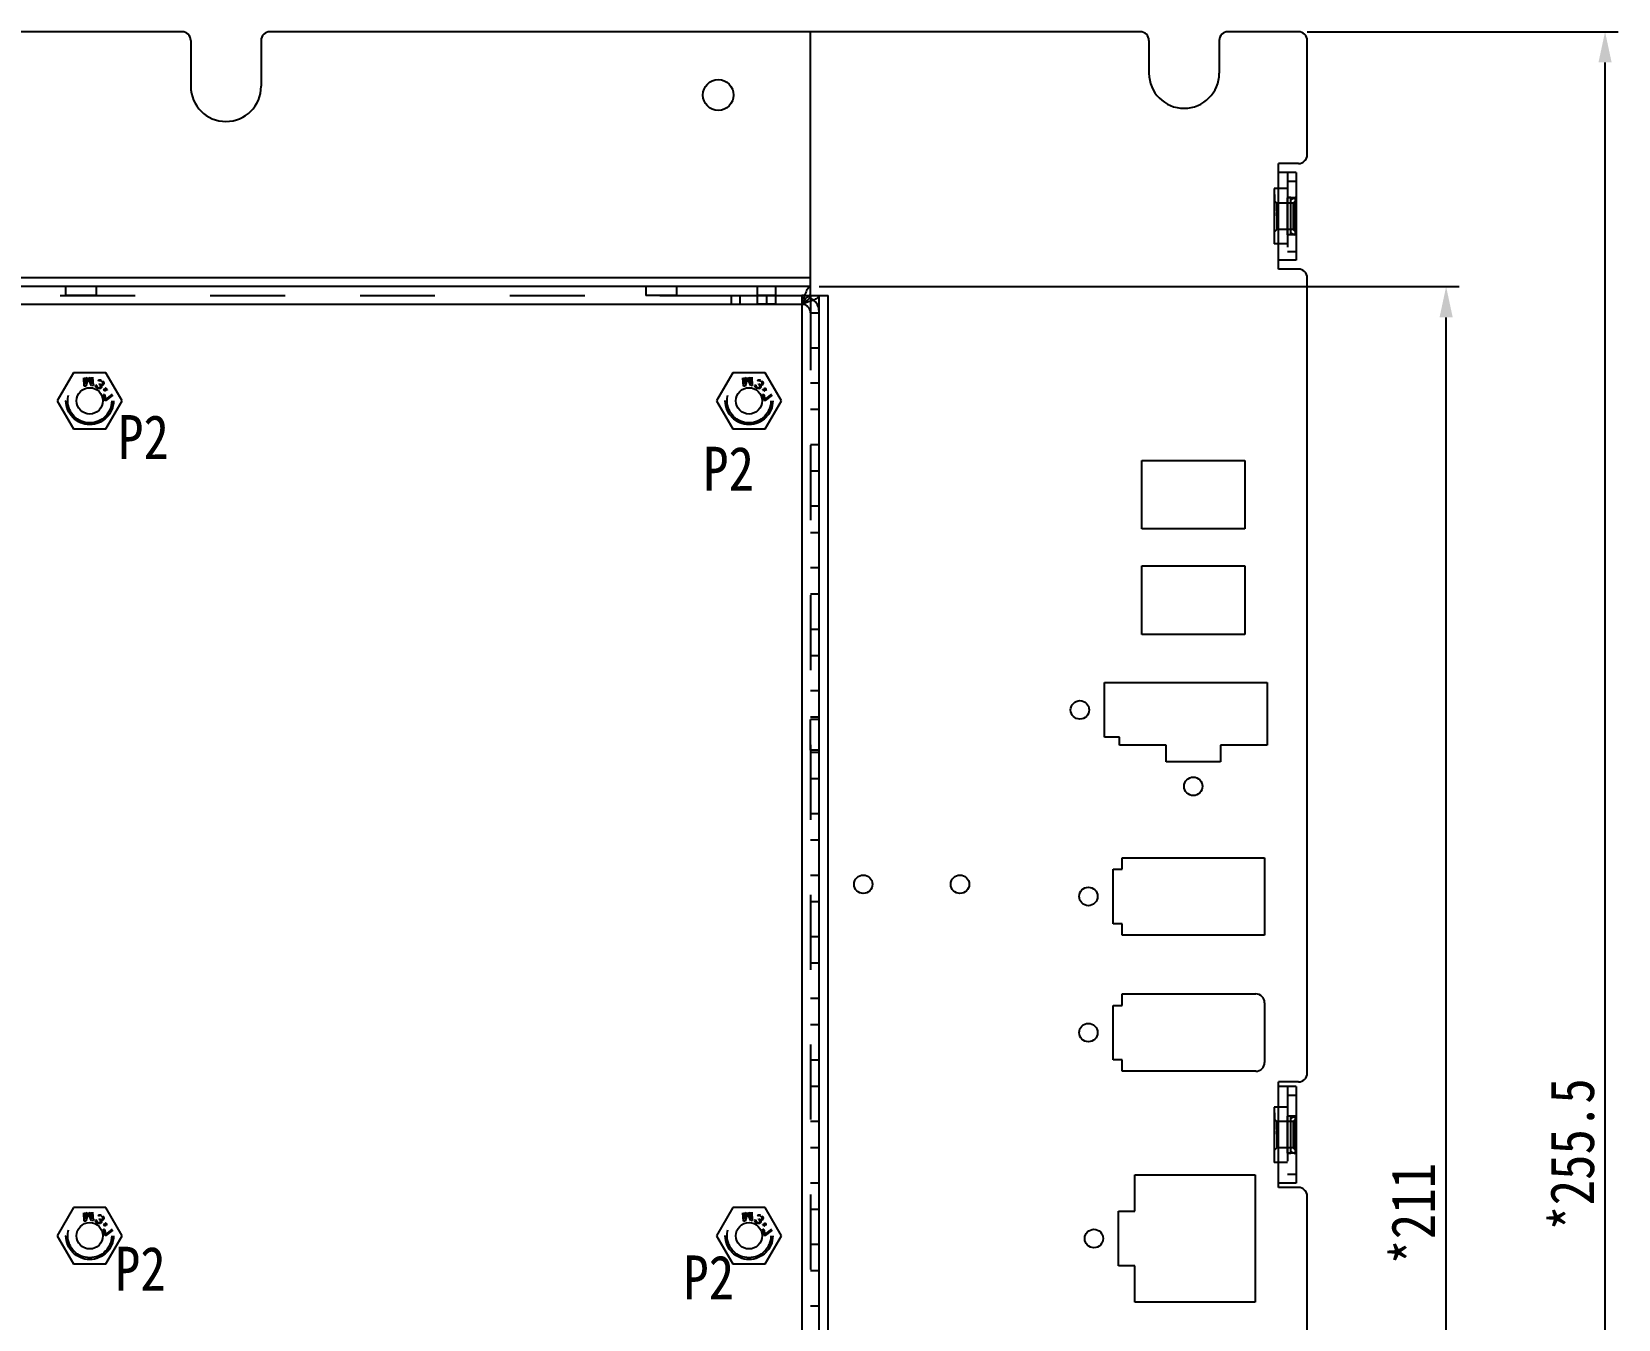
# Model space of a CAD drawing. Header units: millimetres. Extents: x 0 to 8948, y -1340 to 1100.
# Drawn here: x 6604.9 to 6785.4, y 563.4 to 709.9 of the extents above; entities that cross this region are included whole.
import ezdxf

# ---------------------------------------------------------------- set-up
doc = ezdxf.new("R2010")
doc.units = ezdxf.units.MM
doc.header["$LTSCALE"] = 85.25
doc.header["$PDMODE"] = 3
doc.header["$PDSIZE"] = 8
doc.linetypes.add('HIDDEN', pattern=[0.2, 0.1, -0.1])
doc.layers.get('0').update_dxf_attribs({"linetype": 'CONTINUOUS'})
doc.layers.get('Defpoints').update_dxf_attribs({"linetype": 'CONTINUOUS'})
doc.layers.add('02___PRT_ALL_AXES', color=7, linetype='CONTINUOUS')
doc.layers.add('DEFAULT_2', color=8, linetype='HIDDEN')
doc.styles.get("Standard").update_dxf_attribs({"font": 'txt', "width": 0.85})
doc.dimstyles.new('DIMSTYLE_1', dxfattribs={"dimtxt": 5, "dimasz": 3.5, "dimexe": 1.5, "dimexo": 1, "dimgap": 1.25, "dimtad": 1, "dimdsep": 46, "dimtxsty": 'Standard', "dimblk": '_FILLED', "dimblk1": '_FILLED', "dimblk2": '_FILLED', "dimcen": 0.09, "dimadec": 0, "dimazin": 0, "dimtp": 0.01, "dimtm": 0.01, "dimtfac": 1, "dimtofl": 0, "dimtmove": 0, "dimatfit": 3, "dimldrblk": '_FILLED', "dimfxl": 0, "dimtolj": 1, "dimarcsym": 0})

# ---------------------------------------------------------------- blocks, each defined once
blk = doc.blocks.new('_FILLED')
at = {"color": 0, "linetype": 'ByBlock'}
blk.add_solid([(0, 0), (-1, 0.214), (-1, -0.214)], dxfattribs=at)
blk = doc.blocks.new('*D29')
at = {"color": 0, "linetype": 'Continuous', "lineweight": -2, "transparency": 16777216}
for p, q in [((6694.51, 680.95), (6767.32, 680.95)), ((6765.82, 473.45), (6765.82, 677.45)), ((6694.51, 469.95), (6767.32, 469.95))]:
    blk.add_line(p, q, dxfattribs=at)
at = {"layer": 'Defpoints', "color": 0, "linetype": 'Continuous', "transparency": 16777216}
for p in [(6693.51, 680.95), (6765.82, 680.95), (6693.51, 469.95)]:
    blk.add_point(p, dxfattribs=at)
at = {"color": 0, "linetype": 'Continuous', "lineweight": -2, "transparency": 16777216, "xscale": 3.5, "yscale": 3.5, "zscale": 3.5}
for p, rotation in [((6765.82, 680.95), 90), ((6765.82, 469.95), 270)]:
    blk.add_blockref('_FILLED', p, dxfattribs=dict(at, rotation=rotation))
at = {"color": 0, "linetype": 'Continuous', "transparency": 16777216, "insert": (6759.57, 575.45), "char_height": 5, "width": 17, "attachment_point": 2, "rotation": 90}
blk.add_mtext('\\A1;*211', dxfattribs=at)
blk = doc.blocks.new('*D31')
at = {"color": 0, "linetype": 'Continuous', "lineweight": -2, "transparency": 16777216}
for p, q in [((6750.01, 709.95), (6785.4, 709.95)), ((6783.9, 457.95), (6783.9, 706.45)), ((6750.01, 454.45), (6785.4, 454.45))]:
    blk.add_line(p, q, dxfattribs=at)
at = {"layer": 'Defpoints', "color": 0, "linetype": 'Continuous', "transparency": 16777216}
for p in [(6749.01, 709.95), (6783.9, 709.95), (6749.01, 454.45)]:
    blk.add_point(p, dxfattribs=at)
at = {"color": 0, "linetype": 'Continuous', "lineweight": -2, "transparency": 16777216, "xscale": 3.5, "yscale": 3.5, "zscale": 3.5}
for p, rotation in [((6783.9, 709.95), 90), ((6783.9, 454.45), 270)]:
    blk.add_blockref('_FILLED', p, dxfattribs=dict(at, rotation=rotation))
at = {"color": 0, "linetype": 'Continuous', "transparency": 16777216, "insert": (6777.65, 582.2), "char_height": 5, "width": 25.5, "attachment_point": 2, "rotation": 90}
blk.add_mtext('\\A1;*255.5', dxfattribs=at)

msp = doc.modelspace()

# ---------------------------------------------------------------- linework, layer by layer
at = {"color": 3, "linetype": 'Continuous'}
for p, q in [((6622.013, 709.948), (6468.013, 709.948)), ((6731.013, 709.948), (6632.013, 709.948)), ((6693.513, 680.948), (6693.513, 709.948)), ((6749.013, 709.948), (6741.013, 709.948)), ((6623.013, 708.948), (6623.013, 703.736)), ((6631.013, 708.948), (6631.013, 703.736)), ((6732.013, 708.948), (6732.013, 705.236)), ((6740.013, 708.948), (6740.013, 705.236)), ((6750.013, 695.948), (6750.013, 708.948)), ((6749.013, 694.948), (6746.763, 694.948)), ((6746.763, 682.948), (6746.763, 694.948)), ((6748.763, 693.948), (6746.763, 693.948)), ((6748.763, 693.948), (6748.763, 683.948)), ((6748.763, 683.948), (6746.763, 683.948)), ((6749.013, 682.948), (6746.763, 682.948)), ((6693.513, 681.948), (6377.513, 681.948)), ((6693.513, 680.948), (6377.513, 680.948)), ((6750.013, 591.448), (6750.013, 681.948)), ((6378.513, 678.948), (6692.513, 678.948)), ((6692.513, 678.948), (6692.513, 471.948)), ((6694.513, 470.948), (6694.513, 679.948)), ((6694.514, 679.948), (6695.513, 679.948)), ((6695.513, 516.198), (6695.513, 679.948)), ((6731.203, 661.168), (6742.903, 661.168)), ((6731.203, 653.368), (6731.203, 661.168)), ((6742.903, 661.168), (6742.903, 653.368)), ((6742.903, 653.368), (6731.203, 653.368)), ((6731.203, 649.168), (6742.903, 649.168)), ((6731.203, 641.368), (6731.203, 649.168)), ((6742.903, 649.168), (6742.903, 641.368)), ((6742.903, 641.368), (6731.203, 641.368)), ((6726.953, 635.888), (6745.453, 635.888)), ((6726.953, 629.688), (6726.953, 635.888)), ((6745.453, 635.888), (6745.453, 628.788)), ((6728.653, 629.688), (6726.953, 629.688)), ((6728.653, 628.788), (6728.653, 629.688)), ((6733.953, 628.788), (6728.653, 628.788)), ((6733.953, 626.888), (6733.953, 628.788)), ((6745.453, 628.788), (6740.153, 628.788)), ((6740.153, 628.788), (6740.153, 626.888)), ((6740.153, 626.888), (6733.953, 626.888)), ((6728.973, 615.958), (6745.173, 615.958)), ((6728.973, 614.658), (6728.973, 615.958)), ((6745.173, 615.958), (6745.173, 607.158)), ((6727.923, 614.658), (6728.973, 614.658)), ((6727.923, 608.458), (6727.923, 614.658)), ((6728.973, 608.458), (6727.923, 608.458)), ((6728.973, 607.158), (6728.973, 608.458)), ((6745.173, 607.158), (6728.973, 607.158)), ((6728.963, 600.468), (6744.163, 600.468)), ((6728.963, 599.168), (6728.963, 600.468)), ((6745.163, 599.468), (6745.163, 592.668)), ((6727.923, 599.168), (6728.963, 599.168)), ((6727.923, 592.968), (6727.923, 599.168)), ((6728.963, 592.968), (6727.923, 592.968)), ((6728.963, 591.668), (6728.963, 592.968)), ((6744.163, 591.668), (6728.963, 591.668)), ((6749.013, 590.448), (6746.763, 590.448)), ((6746.763, 578.448), (6746.763, 590.448)), ((6748.763, 589.948), (6746.763, 589.948)), ((6748.763, 589.948), (6748.763, 578.948)), ((6730.403, 579.888), (6744.103, 579.888)), ((6730.403, 575.738), (6730.403, 579.888)), ((6744.103, 579.888), (6744.103, 565.388)), ((6748.763, 578.948), (6746.763, 578.948)), ((6749.013, 578.448), (6746.763, 578.448)), ((6750.013, 492.948), (6750.013, 577.448)), ((6728.553, 575.738), (6730.403, 575.738)), ((6728.553, 569.538), (6728.553, 575.738)), ((6730.403, 569.538), (6728.553, 569.538)), ((6730.403, 565.388), (6730.403, 569.538)), ((6744.103, 565.388), (6730.403, 565.388))]:
    msp.add_line(p, q, dxfattribs=at)
at = {"color": 7, "linetype": 'Continuous'}
for p, q in [((6693.513, 679.948), (6693.513, 680.948)), ((6693.513, 679.948), (6694.513, 679.948)), ((6609.666, 671.148), (6607.818, 667.948)), ((6613.361, 671.148), (6609.666, 671.148)), ((6615.208, 667.948), (6613.361, 671.148)), ((6684.666, 671.148), (6682.818, 667.948)), ((6688.361, 671.148), (6684.666, 671.148)), ((6690.208, 667.948), (6688.361, 671.148)), ((6607.818, 667.948), (6609.666, 664.748)), ((6613.361, 664.748), (6615.208, 667.948)), ((6682.818, 667.948), (6684.666, 664.748)), ((6688.361, 664.748), (6690.208, 667.948)), ((6609.666, 664.748), (6613.361, 664.748)), ((6684.666, 664.748), (6688.361, 664.748)), ((6609.666, 576.148), (6607.818, 572.948)), ((6613.361, 576.148), (6609.666, 576.148)), ((6615.208, 572.948), (6613.361, 576.148)), ((6684.666, 576.148), (6682.818, 572.948)), ((6688.361, 576.148), (6684.666, 576.148)), ((6690.208, 572.948), (6688.361, 576.148)), ((6607.818, 572.948), (6609.666, 569.748)), ((6613.361, 569.748), (6615.208, 572.948)), ((6682.818, 572.948), (6684.666, 569.748)), ((6688.361, 569.748), (6690.208, 572.948)), ((6609.666, 569.748), (6613.361, 569.748)), ((6684.666, 569.748), (6688.361, 569.748))]:
    msp.add_line(p, q, dxfattribs=at)
at = {"color": 3, "linetype": 'Continuous'}
for centre, radius, start, end in [((6622.013, 708.948), 1, 0, 90), ((6632.013, 708.948), 1, 90, 180), ((6731.013, 708.948), 1, 0, 90), ((6741.013, 708.948), 1, 90, 180), ((6749.013, 708.948), 1, 0, 90), ((6736.013, 705.236), 4, 180, 0), ((6627.013, 703.736), 4, 180, 0), ((6749.013, 695.948), 1, 270, 0), ((6749.013, 681.948), 1, 0, 90), ((6692.513, 677.948), 2, 62.28559, 70.01104), ((6744.163, 599.468), 1, 0, 90), ((6744.163, 592.668), 1, 270, 0), ((6749.013, 591.448), 1, 270, 0), ((6749.013, 577.448), 1, 0, 90)]:
    msp.add_arc(centre, radius, start, end, dxfattribs=at)
for points in [[(6693.513, 680.948), (6693.415, 680.948), (6693.263, 680.817), (6693.126, 680.598), (6692.948, 680.237), (6692.747, 679.68), (6692.594, 679.204), (6692.513, 678.948)], [(6694.513, 679.948), (6694.513, 679.85), (6694.382, 679.698), (6694.163, 679.561), (6693.802, 679.383), (6693.246, 679.182), (6692.769, 679.029), (6692.513, 678.948)]]:
    msp.add_open_spline(points, degree=3, knots=[0, 0, 0, 0, 0.1275582, 0.2247905, 0.3461005, 0.6491201, 1, 1, 1, 1], dxfattribs=at)
at = {"color": 7, "linetype": 'Continuous'}
for points in [[(6693.513, 679.948), (6693.513, 679.755), (6693.267, 679.462), (6692.887, 679.187), (6692.642, 679.03), (6692.513, 678.948)], [(6693.513, 679.948), (6693.32, 679.948), (6693.028, 679.702), (6692.752, 679.322), (6692.595, 679.076), (6692.513, 678.948)]]:
    msp.add_open_spline(points, degree=3, knots=[0, 0, 0, 0, 0.4006962, 0.6839153, 1, 1, 1, 1], dxfattribs=at)
at = {"layer": '02___PRT_ALL_AXES', "color": 8, "linetype": 'HIDDEN'}
for p, q in [((6748.763, 691.048), (6747.763, 691.048)), ((6747.763, 686.848), (6747.763, 691.048)), ((6748.763, 686.848), (6748.763, 691.048)), ((6748.763, 686.848), (6747.763, 686.848)), ((6608.763, 680.948), (6608.763, 679.948)), ((6612.263, 680.948), (6608.763, 680.948)), ((6612.263, 680.948), (6612.263, 679.948)), ((6678.263, 680.948), (6674.763, 680.948)), ((6674.763, 680.948), (6674.763, 679.948)), ((6678.263, 680.948), (6678.263, 679.948)), ((6689.563, 680.948), (6687.463, 680.948)), ((6687.463, 678.948), (6687.463, 680.948)), ((6689.563, 678.948), (6689.563, 680.948)), ((6612.263, 679.948), (6608.763, 679.948)), ((6678.263, 679.948), (6674.763, 679.948)), ((6689.563, 679.948), (6687.463, 679.948)), ((6689.563, 678.948), (6687.463, 678.948)), ((6688.513, 679.948), (6688.513, 678.948)), ((6694.513, 631.698), (6693.513, 631.698)), ((6693.513, 628.198), (6693.513, 631.698)), ((6694.513, 628.198), (6694.513, 631.698)), ((6694.513, 628.198), (6693.513, 628.198)), ((6748.763, 586.548), (6747.763, 586.548)), ((6747.763, 582.348), (6747.763, 586.548)), ((6748.763, 582.348), (6748.763, 586.548)), ((6748.763, 582.348), (6747.763, 582.348))]:
    msp.add_line(p, q, dxfattribs=at)
at = {"layer": '02___PRT_ALL_AXES', "color": 3, "linetype": 'Continuous'}
for centre, radius in [((6683.013, 702.748), 1.75), ((6611.513, 667.948), 1.5), ((6686.513, 667.948), 1.5), ((6724.153, 632.788), 1.05), ((6737.053, 624.088), 1.05), ((6699.513, 612.948), 1.05), ((6710.513, 612.948), 1.05), ((6725.123, 611.558), 1.05), ((6725.123, 596.068), 1.05), ((6611.513, 572.948), 1.5), ((6686.513, 572.948), 1.5), ((6725.753, 572.638), 1.05)]:
    msp.add_circle(centre, radius, dxfattribs=at)
at = {"layer": 'DEFAULT_2', "color": 8, "linetype": 'HIDDEN'}
for p, q in [((6747.763, 693.948), (6747.763, 683.948)), ((6747.763, 692.098), (6746.263, 692.098)), ((6746.263, 692.098), (6746.263, 685.798)), ((6746.283, 691.423), (6746.263, 691.423)), ((6746.283, 691.41), (6746.263, 691.41)), ((6746.263, 691.387), (6746.283, 691.387)), ((6746.283, 691.38), (6746.263, 691.38)), ((6746.263, 691.342), (6746.283, 691.342)), ((6746.283, 691.341), (6746.263, 691.341)), ((6746.283, 691.34), (6746.263, 691.34)), ((6746.283, 691.339), (6746.263, 691.339)), ((6746.283, 691.328), (6746.263, 691.328)), ((6746.263, 691.318), (6746.283, 691.318)), ((6746.283, 691.423), (6746.283, 689.532)), ((6747.763, 692.948), (6748.763, 692.948)), ((6746.283, 691.095), (6746.263, 691.095)), ((6746.283, 691.062), (6746.263, 691.062)), ((6746.283, 690.981), (6746.263, 690.981)), ((6746.283, 690.948), (6746.263, 690.948)), ((6746.283, 690.939), (6746.263, 690.939)), ((6746.283, 690.927), (6746.263, 690.927)), ((6746.283, 690.907), (6746.263, 690.907)), ((6746.283, 690.906), (6746.263, 690.906)), ((6746.283, 690.904), (6746.263, 690.904)), ((6746.283, 690.877), (6746.263, 690.877)), ((6746.283, 690.876), (6746.263, 690.876)), ((6746.283, 690.87), (6746.263, 690.87)), ((6746.283, 690.86), (6746.263, 690.86)), ((6746.263, 690.848), (6746.283, 690.848)), ((6746.283, 690.847), (6746.263, 690.847)), ((6746.283, 690.802), (6746.263, 690.802)), ((6746.283, 690.79), (6746.263, 690.79)), ((6746.283, 690.76), (6746.263, 690.76)), ((6746.283, 690.757), (6746.263, 690.757)), ((6746.263, 690.754), (6746.283, 690.754)), ((6746.563, 690.448), (6746.263, 690.748)), ((6746.263, 690.747), (6746.283, 690.747)), ((6746.283, 690.68), (6746.263, 690.68)), ((6746.283, 690.662), (6746.263, 690.662)), ((6746.283, 690.66), (6746.263, 690.66)), ((6746.283, 690.658), (6746.263, 690.658)), ((6746.263, 690.657), (6746.283, 690.657)), ((6746.283, 690.643), (6746.263, 690.643)), ((6746.283, 690.64), (6746.263, 690.64)), ((6746.263, 690.637), (6746.283, 690.637)), ((6746.283, 690.624), (6746.263, 690.624)), ((6746.283, 690.623), (6746.263, 690.623)), ((6746.283, 690.615), (6746.263, 690.615)), ((6746.283, 690.614), (6746.263, 690.614)), ((6746.283, 690.553), (6746.263, 690.553)), ((6746.283, 690.553), (6746.263, 690.553)), ((6746.263, 690.541), (6746.283, 690.541)), ((6746.283, 690.516), (6746.263, 690.516)), ((6746.283, 690.51), (6746.263, 690.51)), ((6746.283, 690.494), (6746.263, 690.494)), ((6746.283, 690.492), (6746.263, 690.492)), ((6746.263, 690.479), (6746.283, 690.479)), ((6746.283, 690.474), (6746.263, 690.474)), ((6746.283, 690.465), (6746.263, 690.465)), ((6746.263, 690.464), (6746.283, 690.464)), ((6746.283, 690.461), (6746.263, 690.461)), ((6746.283, 690.449), (6746.263, 690.449)), ((6746.263, 690.435), (6746.283, 690.435)), ((6746.283, 690.434), (6746.263, 690.434)), ((6746.263, 690.434), (6746.283, 690.434)), ((6746.263, 690.4), (6746.283, 690.4)), ((6746.283, 690.392), (6746.263, 690.392)), ((6746.283, 690.333), (6746.263, 690.333)), ((6746.263, 690.326), (6746.283, 690.326)), ((6746.283, 690.302), (6746.263, 690.302)), ((6746.283, 690.291), (6746.263, 690.291)), ((6746.263, 690.279), (6746.283, 690.279)), ((6746.263, 690.268), (6746.283, 690.268)), ((6746.283, 690.268), (6746.263, 690.268)), ((6746.283, 690.257), (6746.263, 690.257)), ((6746.283, 690.255), (6746.263, 690.255)), ((6746.283, 690.216), (6746.263, 690.216)), ((6746.283, 690.187), (6746.263, 690.187)), ((6746.283, 690.18), (6746.263, 690.18)), ((6746.283, 690.179), (6746.263, 690.179)), ((6746.263, 690.104), (6746.283, 690.104)), ((6746.283, 690.086), (6746.263, 690.086)), ((6746.283, 690.057), (6746.263, 690.057)), ((6746.283, 690.044), (6746.263, 690.044)), ((6746.263, 690.034), (6746.283, 690.034)), ((6746.283, 690.016), (6746.263, 690.016)), ((6746.263, 689.986), (6746.283, 689.986)), ((6746.283, 689.978), (6746.263, 689.978)), ((6746.263, 689.849), (6746.283, 689.849)), ((6746.283, 689.815), (6746.263, 689.815)), ((6746.283, 689.786), (6746.263, 689.786)), ((6746.283, 689.779), (6746.263, 689.779)), ((6746.283, 689.75), (6746.263, 689.75)), ((6746.283, 689.738), (6746.263, 689.738)), ((6746.283, 689.71), (6746.263, 689.71)), ((6746.283, 689.703), (6746.263, 689.703)), ((6746.283, 689.544), (6746.263, 689.544)), ((6746.283, 689.532), (6746.263, 689.532)), ((6748.433, 690.448), (6746.563, 690.448)), ((6746.563, 690.448), (6746.563, 687.448)), ((6748.143, 691.073), (6747.763, 691.073)), ((6748.143, 690.848), (6748.633, 691.073)), ((6748.143, 686.823), (6748.143, 691.073)), ((6748.433, 690.448), (6748.733, 690.748)), ((6748.433, 690.448), (6748.433, 687.448)), ((6748.733, 691.073), (6748.633, 691.073)), ((6748.633, 691.073), (6748.633, 686.823)), ((6748.733, 686.823), (6748.733, 691.073)), ((6746.283, 689.392), (6746.263, 689.392)), ((6746.283, 689.391), (6746.263, 689.391)), ((6746.283, 689.351), (6746.263, 689.351)), ((6746.283, 689.341), (6746.263, 689.341)), ((6746.283, 689.341), (6746.263, 689.341)), ((6746.283, 689.34), (6746.263, 689.34)), ((6746.283, 689.318), (6746.263, 689.318)), ((6746.263, 689.311), (6746.283, 689.311)), ((6746.283, 689.311), (6746.263, 689.311)), ((6746.283, 689.306), (6746.263, 689.306)), ((6746.283, 689.303), (6746.263, 689.303)), ((6746.283, 689.225), (6746.263, 689.225)), ((6746.283, 689.209), (6746.263, 689.209)), ((6746.283, 689.209), (6746.263, 689.209)), ((6746.283, 689.2), (6746.263, 689.2)), ((6746.283, 689.175), (6746.263, 689.175)), ((6746.283, 689.164), (6746.263, 689.164)), ((6746.283, 689.118), (6746.263, 689.118)), ((6746.283, 689.091), (6746.263, 689.091)), ((6746.283, 689.085), (6746.263, 689.085)), ((6746.283, 689.059), (6746.263, 689.059)), ((6746.263, 689.058), (6746.283, 689.058)), ((6746.283, 689.052), (6746.263, 689.052)), ((6746.283, 689.051), (6746.263, 689.051)), ((6746.263, 689.044), (6746.283, 689.044)), ((6746.283, 689.04), (6746.263, 689.04)), ((6746.283, 689.012), (6746.263, 689.012)), ((6746.263, 689.011), (6746.283, 689.011)), ((6746.283, 689.392), (6746.283, 689.011)), ((6746.563, 687.448), (6746.263, 687.148)), ((6748.433, 687.448), (6746.563, 687.448)), ((6748.143, 686.823), (6747.763, 686.823)), ((6748.143, 687.048), (6748.633, 686.823)), ((6748.433, 687.448), (6748.733, 687.148)), ((6748.733, 686.823), (6748.633, 686.823)), ((6747.763, 685.798), (6746.263, 685.798)), ((6747.763, 684.948), (6748.763, 684.948)), ((6386.513, 679.948), (6684.513, 679.948)), ((6684.513, 679.948), (6692.513, 679.948)), ((6684.513, 678.948), (6684.513, 679.948)), ((6685.513, 678.948), (6685.513, 679.948)), ((6692.513, 679.948), (6693.513, 679.948)), ((6692.513, 679.948), (6692.513, 678.948)), ((6693.513, 679.948), (6693.513, 470.948)), ((6694.513, 679.948), (6694.514, 679.948)), ((6693.513, 677.948), (6694.513, 677.948)), ((6694.513, 673.948), (6693.513, 673.948)), ((6610.893, 669.608), (6610.825, 670.559)), ((6611.08, 669.621), (6610.893, 669.608)), ((6610.948, 670.588), (6611.003, 669.829)), ((6611.003, 669.829), (6611.237, 670.634)), ((6611.328, 670.535), (6611.08, 669.621)), ((6611.704, 669.666), (6611.328, 670.535)), ((6611.404, 670.646), (6611.751, 669.883)), ((6611.751, 669.883), (6611.696, 670.642)), ((6611.891, 669.679), (6611.704, 669.666)), ((6611.823, 670.63), (6611.891, 669.679)), ((6612.18, 669.704), (6612.206, 669.788)), ((6612.208, 669.588), (6612.18, 669.704)), ((6612.206, 669.788), (6612.295, 669.734)), ((6612.295, 669.734), (6612.298, 669.658)), ((6612.298, 669.658), (6612.33, 669.589)), ((6612.462, 670.255), (6612.513, 670.298)), ((6612.552, 670.201), (6612.462, 670.255)), ((6612.513, 670.298), (6612.582, 670.332)), ((6612.591, 670.227), (6612.552, 670.201)), ((6612.582, 670.332), (6612.657, 670.336)), ((6612.584, 669.809), (6612.627, 669.882)), ((6612.655, 669.766), (6612.584, 669.809)), ((6612.649, 670.242), (6612.591, 670.227)), ((6612.627, 669.882), (6612.699, 669.839)), ((6612.696, 670.238), (6612.649, 670.242)), ((6612.74, 669.665), (6612.655, 669.766)), ((6612.657, 670.336), (6612.751, 670.329)), ((6612.796, 670.203), (6612.696, 670.238)), ((6612.699, 669.839), (6612.817, 669.793)), ((6612.754, 669.607), (6612.74, 669.665)), ((6612.746, 669.513), (6612.754, 669.607)), ((6612.751, 670.329), (6612.827, 670.306)), ((6612.903, 670.138), (6612.796, 670.203)), ((6612.817, 669.793), (6612.892, 669.797)), ((6612.931, 669.7), (6612.82, 669.717)), ((6612.82, 669.717), (6612.858, 669.619)), ((6612.858, 669.619), (6612.861, 669.543)), ((6612.892, 669.797), (6612.972, 669.849)), ((6612.981, 670.067), (6612.903, 670.138)), ((6613, 669.733), (6612.931, 669.7)), ((6612.972, 669.849), (6613.016, 669.922)), ((6612.98, 670.215), (6613.036, 670.158)), ((6613.006, 670.027), (6612.981, 670.067)), ((6613.061, 669.795), (6613, 669.733)), ((6613.02, 669.969), (6613.006, 670.027)), ((6613.016, 669.922), (6613.02, 669.969)), ((6613.036, 670.158), (6613.086, 670.078)), ((6613.105, 669.868), (6613.061, 669.795)), ((6613.086, 670.078), (6613.117, 670.01)), ((6613.12, 669.933), (6613.105, 669.868)), ((6613.117, 670.01), (6613.12, 669.933)), ((6685.893, 669.608), (6685.825, 670.559)), ((6686.08, 669.621), (6685.893, 669.608)), ((6685.948, 670.588), (6686.003, 669.829)), ((6686.003, 669.829), (6686.237, 670.634)), ((6686.328, 670.535), (6686.08, 669.621)), ((6686.704, 669.666), (6686.328, 670.535)), ((6686.404, 670.646), (6686.751, 669.883)), ((6686.751, 669.883), (6686.696, 670.642)), ((6686.891, 669.679), (6686.704, 669.666)), ((6686.823, 670.63), (6686.891, 669.679)), ((6687.18, 669.704), (6687.206, 669.788)), ((6687.208, 669.588), (6687.18, 669.704)), ((6687.206, 669.788), (6687.295, 669.734)), ((6687.295, 669.734), (6687.298, 669.658)), ((6687.298, 669.658), (6687.33, 669.589)), ((6687.462, 670.255), (6687.513, 670.298)), ((6687.552, 670.201), (6687.462, 670.255)), ((6687.513, 670.298), (6687.582, 670.332)), ((6687.591, 670.227), (6687.552, 670.201)), ((6687.582, 670.332), (6687.657, 670.336)), ((6687.584, 669.809), (6687.627, 669.882)), ((6687.655, 669.766), (6687.584, 669.809)), ((6687.649, 670.242), (6687.591, 670.227)), ((6687.627, 669.882), (6687.699, 669.839)), ((6687.696, 670.238), (6687.649, 670.242)), ((6687.74, 669.665), (6687.655, 669.766)), ((6687.657, 670.336), (6687.751, 670.329)), ((6687.796, 670.203), (6687.696, 670.238)), ((6687.699, 669.839), (6687.817, 669.793)), ((6687.754, 669.607), (6687.74, 669.665)), ((6687.746, 669.513), (6687.754, 669.607)), ((6687.751, 670.329), (6687.827, 670.306)), ((6687.903, 670.138), (6687.796, 670.203)), ((6687.817, 669.793), (6687.892, 669.797)), ((6687.931, 669.7), (6687.82, 669.717)), ((6687.82, 669.717), (6687.858, 669.619)), ((6687.858, 669.619), (6687.861, 669.543)), ((6687.892, 669.797), (6687.972, 669.849)), ((6687.981, 670.067), (6687.903, 670.138)), ((6688, 669.733), (6687.931, 669.7)), ((6687.972, 669.849), (6688.016, 669.922)), ((6687.98, 670.215), (6688.036, 670.158)), ((6688.006, 670.027), (6687.981, 670.067)), ((6688.061, 669.795), (6688, 669.733)), ((6688.02, 669.969), (6688.006, 670.027)), ((6688.016, 669.922), (6688.02, 669.969)), ((6688.036, 670.158), (6688.086, 670.078)), ((6688.105, 669.868), (6688.061, 669.795)), ((6688.086, 670.078), (6688.117, 670.01)), ((6688.12, 669.933), (6688.105, 669.868)), ((6688.117, 670.01), (6688.12, 669.933)), ((6694.513, 669.948), (6693.513, 669.948)), ((6612.257, 669.509), (6612.208, 669.588)), ((6612.371, 669.416), (6612.257, 669.509)), ((6612.33, 669.589), (6612.408, 669.517)), ((6612.407, 669.394), (6612.371, 669.416)), ((6612.543, 669.337), (6612.407, 669.394)), ((6612.408, 669.517), (6612.48, 669.475)), ((6612.48, 669.475), (6612.58, 669.439)), ((6612.636, 669.331), (6612.543, 669.337)), ((6612.58, 669.439), (6612.655, 669.443)), ((6612.751, 669.361), (6612.636, 669.331)), ((6612.655, 669.443), (6612.724, 669.477)), ((6612.724, 669.477), (6612.746, 669.513)), ((6612.813, 669.423), (6612.751, 669.361)), ((6612.835, 669.459), (6612.813, 669.423)), ((6612.861, 669.543), (6612.835, 669.459)), ((6613.09, 668.686), (6613.194, 668.709)), ((6613.254, 667.954), (6613.09, 668.686)), ((6613.099, 669.241), (6613.104, 669.27)), ((6613.246, 669.216), (6613.099, 669.241)), ((6613.104, 669.27), (6613.28, 669.241)), ((6613.124, 669.131), (6613.246, 669.216)), ((6613.148, 669.097), (6613.124, 669.131)), ((6613.27, 669.182), (6613.148, 669.097)), ((6613.194, 668.709), (6613.33, 668.099)), ((6613.242, 669.036), (6613.27, 669.182)), ((6613.272, 669.031), (6613.242, 669.036)), ((6613.358, 667.977), (6613.254, 667.954)), ((6613.304, 669.207), (6613.272, 669.031)), ((6613.28, 669.241), (6613.313, 669.416)), ((6613.481, 669.178), (6613.304, 669.207)), ((6613.313, 669.416), (6613.343, 669.412)), ((6613.343, 669.412), (6613.315, 669.265)), ((6613.315, 669.265), (6613.437, 669.351)), ((6613.33, 668.099), (6614.107, 668.698)), ((6613.461, 669.317), (6613.339, 669.231)), ((6613.339, 669.231), (6613.486, 669.207)), ((6614.138, 668.579), (6613.358, 667.977)), ((6613.437, 669.351), (6613.461, 669.317)), ((6613.486, 669.207), (6613.481, 669.178)), ((6687.257, 669.509), (6687.208, 669.588)), ((6687.371, 669.416), (6687.257, 669.509)), ((6687.33, 669.589), (6687.408, 669.517)), ((6687.407, 669.394), (6687.371, 669.416)), ((6687.543, 669.337), (6687.407, 669.394)), ((6687.408, 669.517), (6687.48, 669.475)), ((6687.48, 669.475), (6687.58, 669.439)), ((6687.636, 669.331), (6687.543, 669.337)), ((6687.58, 669.439), (6687.655, 669.443)), ((6687.751, 669.361), (6687.636, 669.331)), ((6687.655, 669.443), (6687.724, 669.477)), ((6687.724, 669.477), (6687.746, 669.513)), ((6687.813, 669.423), (6687.751, 669.361)), ((6687.835, 669.459), (6687.813, 669.423)), ((6687.861, 669.543), (6687.835, 669.459)), ((6688.09, 668.686), (6688.194, 668.709)), ((6688.254, 667.954), (6688.09, 668.686)), ((6688.099, 669.241), (6688.104, 669.27)), ((6688.246, 669.216), (6688.099, 669.241)), ((6688.104, 669.27), (6688.28, 669.241)), ((6688.124, 669.131), (6688.246, 669.216)), ((6688.148, 669.097), (6688.124, 669.131)), ((6688.27, 669.182), (6688.148, 669.097)), ((6688.194, 668.709), (6688.33, 668.099)), ((6688.242, 669.036), (6688.27, 669.182)), ((6688.272, 669.031), (6688.242, 669.036)), ((6688.358, 667.977), (6688.254, 667.954)), ((6688.304, 669.207), (6688.272, 669.031)), ((6688.28, 669.241), (6688.313, 669.416)), ((6688.481, 669.178), (6688.304, 669.207)), ((6688.313, 669.416), (6688.343, 669.412)), ((6688.343, 669.412), (6688.315, 669.265)), ((6688.315, 669.265), (6688.437, 669.351)), ((6688.33, 668.099), (6689.107, 668.698)), ((6688.461, 669.317), (6688.339, 669.231)), ((6688.339, 669.231), (6688.486, 669.207)), ((6689.138, 668.579), (6688.358, 667.977)), ((6688.437, 669.351), (6688.461, 669.317)), ((6688.486, 669.207), (6688.481, 669.178)), ((6694.513, 666.948), (6693.513, 666.948)), ((6694.513, 662.948), (6693.513, 662.948)), ((6694.513, 659.948), (6693.513, 659.948)), ((6694.513, 655.948), (6693.513, 655.948)), ((6694.513, 652.948), (6693.513, 652.948)), ((6694.513, 648.948), (6693.513, 648.948)), ((6694.513, 645.948), (6693.513, 645.948)), ((6694.513, 641.948), (6693.513, 641.948)), ((6694.513, 638.948), (6693.513, 638.948)), ((6694.513, 634.948), (6693.513, 634.948)), ((6694.513, 631.948), (6693.513, 631.948)), ((6694.513, 627.948), (6693.513, 627.948)), ((6694.513, 624.948), (6693.513, 624.948)), ((6694.513, 620.948), (6693.513, 620.948)), ((6694.513, 617.948), (6693.513, 617.948)), ((6694.513, 613.948), (6693.513, 613.948)), ((6694.513, 610.948), (6693.513, 610.948)), ((6694.513, 606.948), (6693.513, 606.948)), ((6694.513, 603.948), (6693.513, 603.948)), ((6694.513, 599.948), (6693.513, 599.948)), ((6694.513, 596.948), (6693.513, 596.948)), ((6694.513, 592.948), (6693.513, 592.948)), ((6694.513, 589.948), (6693.513, 589.948)), ((6747.763, 589.948), (6747.763, 578.948)), ((6747.763, 588.948), (6748.763, 588.948)), ((6747.763, 587.598), (6746.263, 587.598)), ((6746.263, 587.598), (6746.263, 581.298)), ((6746.283, 586.923), (6746.263, 586.923)), ((6746.283, 586.91), (6746.263, 586.91)), ((6746.263, 586.887), (6746.283, 586.887)), ((6746.283, 586.88), (6746.263, 586.88)), ((6746.263, 586.842), (6746.283, 586.842)), ((6746.283, 586.841), (6746.263, 586.841)), ((6746.283, 586.84), (6746.263, 586.84)), ((6746.283, 586.839), (6746.263, 586.839)), ((6746.283, 586.828), (6746.263, 586.828)), ((6746.263, 586.818), (6746.283, 586.818)), ((6746.283, 586.595), (6746.263, 586.595)), ((6746.283, 586.923), (6746.283, 585.032)), ((6694.513, 585.948), (6693.513, 585.948)), ((6746.283, 586.562), (6746.263, 586.562)), ((6746.283, 586.481), (6746.263, 586.481)), ((6746.283, 586.448), (6746.263, 586.448)), ((6746.283, 586.439), (6746.263, 586.439)), ((6746.283, 586.427), (6746.263, 586.427)), ((6746.283, 586.407), (6746.263, 586.407)), ((6746.283, 586.406), (6746.263, 586.406)), ((6746.283, 586.404), (6746.263, 586.404)), ((6746.283, 586.377), (6746.263, 586.377)), ((6746.283, 586.376), (6746.263, 586.376)), ((6746.283, 586.37), (6746.263, 586.37)), ((6746.283, 586.36), (6746.263, 586.36)), ((6746.263, 586.348), (6746.283, 586.348)), ((6746.283, 586.347), (6746.263, 586.347)), ((6746.283, 586.302), (6746.263, 586.302)), ((6746.283, 586.29), (6746.263, 586.29)), ((6746.283, 586.26), (6746.263, 586.26)), ((6746.283, 586.257), (6746.263, 586.257)), ((6746.263, 586.254), (6746.283, 586.254)), ((6746.563, 585.948), (6746.263, 586.248)), ((6746.263, 586.247), (6746.283, 586.247)), ((6746.283, 586.18), (6746.263, 586.18)), ((6746.283, 586.162), (6746.263, 586.162)), ((6746.283, 586.16), (6746.263, 586.16)), ((6746.283, 586.158), (6746.263, 586.158)), ((6746.263, 586.157), (6746.283, 586.157)), ((6746.283, 586.143), (6746.263, 586.143)), ((6746.283, 586.14), (6746.263, 586.14)), ((6746.263, 586.137), (6746.283, 586.137)), ((6746.283, 586.124), (6746.263, 586.124)), ((6746.283, 586.123), (6746.263, 586.123)), ((6746.283, 586.115), (6746.263, 586.115)), ((6746.283, 586.114), (6746.263, 586.114)), ((6746.283, 586.053), (6746.263, 586.053)), ((6746.283, 586.053), (6746.263, 586.053)), ((6746.263, 586.041), (6746.283, 586.041)), ((6746.283, 586.016), (6746.263, 586.016)), ((6746.283, 586.01), (6746.263, 586.01)), ((6746.283, 585.994), (6746.263, 585.994)), ((6746.283, 585.992), (6746.263, 585.992)), ((6746.263, 585.979), (6746.283, 585.979)), ((6746.283, 585.974), (6746.263, 585.974)), ((6746.283, 585.965), (6746.263, 585.965)), ((6746.263, 585.964), (6746.283, 585.964)), ((6746.283, 585.961), (6746.263, 585.961)), ((6746.283, 585.949), (6746.263, 585.949)), ((6746.263, 585.935), (6746.283, 585.935)), ((6746.283, 585.934), (6746.263, 585.934)), ((6746.263, 585.934), (6746.283, 585.934)), ((6746.263, 585.9), (6746.283, 585.9)), ((6746.283, 585.892), (6746.263, 585.892)), ((6746.283, 585.833), (6746.263, 585.833)), ((6746.263, 585.826), (6746.283, 585.826)), ((6746.283, 585.802), (6746.263, 585.802)), ((6746.283, 585.791), (6746.263, 585.791)), ((6746.263, 585.779), (6746.283, 585.779)), ((6746.263, 585.768), (6746.283, 585.768)), ((6746.283, 585.768), (6746.263, 585.768)), ((6746.283, 585.757), (6746.263, 585.757)), ((6746.283, 585.755), (6746.263, 585.755)), ((6746.283, 585.716), (6746.263, 585.716)), ((6746.283, 585.687), (6746.263, 585.687)), ((6746.283, 585.68), (6746.263, 585.68)), ((6746.283, 585.679), (6746.263, 585.679)), ((6746.263, 585.604), (6746.283, 585.604)), ((6746.283, 585.586), (6746.263, 585.586)), ((6746.283, 585.557), (6746.263, 585.557)), ((6746.283, 585.544), (6746.263, 585.544)), ((6746.263, 585.534), (6746.283, 585.534)), ((6746.283, 585.516), (6746.263, 585.516)), ((6746.263, 585.486), (6746.283, 585.486)), ((6746.283, 585.478), (6746.263, 585.478)), ((6746.263, 585.349), (6746.283, 585.349)), ((6746.283, 585.315), (6746.263, 585.315)), ((6746.283, 585.286), (6746.263, 585.286)), ((6746.283, 585.279), (6746.263, 585.279)), ((6746.283, 585.25), (6746.263, 585.25)), ((6746.283, 585.238), (6746.263, 585.238)), ((6746.283, 585.21), (6746.263, 585.21)), ((6746.283, 585.203), (6746.263, 585.203)), ((6746.283, 585.044), (6746.263, 585.044)), ((6746.283, 585.032), (6746.263, 585.032)), ((6746.283, 584.892), (6746.263, 584.892)), ((6746.283, 584.891), (6746.263, 584.891)), ((6746.283, 584.851), (6746.263, 584.851)), ((6746.283, 584.841), (6746.263, 584.841)), ((6746.283, 584.841), (6746.263, 584.841)), ((6746.283, 584.84), (6746.263, 584.84)), ((6746.283, 584.818), (6746.263, 584.818)), ((6746.263, 584.811), (6746.283, 584.811)), ((6746.283, 584.811), (6746.263, 584.811)), ((6746.283, 584.806), (6746.263, 584.806)), ((6746.283, 584.803), (6746.263, 584.803)), ((6746.283, 584.892), (6746.283, 584.511)), ((6748.433, 585.948), (6746.563, 585.948)), ((6746.563, 585.948), (6746.563, 582.948)), ((6748.143, 586.573), (6747.763, 586.573)), ((6748.143, 586.348), (6748.633, 586.573)), ((6748.143, 582.323), (6748.143, 586.573)), ((6748.433, 585.948), (6748.733, 586.248)), ((6748.433, 585.948), (6748.433, 582.948)), ((6748.733, 586.573), (6748.633, 586.573)), ((6748.633, 586.573), (6748.633, 582.323)), ((6748.733, 582.323), (6748.733, 586.573)), ((6746.283, 584.725), (6746.263, 584.725)), ((6746.283, 584.709), (6746.263, 584.709)), ((6746.283, 584.709), (6746.263, 584.709)), ((6746.283, 584.7), (6746.263, 584.7)), ((6746.283, 584.675), (6746.263, 584.675)), ((6746.283, 584.664), (6746.263, 584.664)), ((6746.283, 584.618), (6746.263, 584.618)), ((6746.283, 584.591), (6746.263, 584.591)), ((6746.283, 584.585), (6746.263, 584.585)), ((6746.283, 584.559), (6746.263, 584.559)), ((6746.263, 584.558), (6746.283, 584.558)), ((6746.283, 584.552), (6746.263, 584.552)), ((6746.283, 584.551), (6746.263, 584.551)), ((6746.263, 584.544), (6746.283, 584.544)), ((6746.283, 584.54), (6746.263, 584.54)), ((6746.283, 584.512), (6746.263, 584.512)), ((6746.263, 584.511), (6746.283, 584.511)), ((6694.513, 582.948), (6693.513, 582.948)), ((6746.563, 582.948), (6746.263, 582.648)), ((6747.763, 581.298), (6746.263, 581.298)), ((6748.433, 582.948), (6746.563, 582.948)), ((6748.143, 582.323), (6747.763, 582.323)), ((6748.143, 582.548), (6748.633, 582.323)), ((6748.433, 582.948), (6748.733, 582.648)), ((6748.733, 582.323), (6748.633, 582.323)), ((6747.763, 579.948), (6748.763, 579.948)), ((6694.513, 578.948), (6693.513, 578.948)), ((6694.513, 575.948), (6693.513, 575.948)), ((6610.893, 574.608), (6610.825, 575.559)), ((6611.08, 574.621), (6610.893, 574.608)), ((6610.948, 575.588), (6611.003, 574.829)), ((6611.003, 574.829), (6611.237, 575.634)), ((6611.328, 575.535), (6611.08, 574.621)), ((6611.704, 574.666), (6611.328, 575.535)), ((6611.404, 575.646), (6611.751, 574.883)), ((6611.751, 574.883), (6611.696, 575.642)), ((6611.891, 574.679), (6611.704, 574.666)), ((6611.823, 575.63), (6611.891, 574.679)), ((6612.18, 574.704), (6612.206, 574.788)), ((6612.208, 574.588), (6612.18, 574.704)), ((6612.206, 574.788), (6612.295, 574.734)), ((6612.257, 574.509), (6612.208, 574.588)), ((6612.371, 574.416), (6612.257, 574.509)), ((6612.295, 574.734), (6612.298, 574.658)), ((6612.298, 574.658), (6612.33, 574.589)), ((6612.33, 574.589), (6612.408, 574.517)), ((6612.407, 574.394), (6612.371, 574.416)), ((6612.543, 574.337), (6612.407, 574.394)), ((6612.408, 574.517), (6612.48, 574.475)), ((6612.462, 575.255), (6612.513, 575.298)), ((6612.552, 575.201), (6612.462, 575.255)), ((6612.48, 574.475), (6612.58, 574.439)), ((6612.513, 575.298), (6612.582, 575.332)), ((6612.636, 574.331), (6612.543, 574.337)), ((6612.591, 575.227), (6612.552, 575.201)), ((6612.58, 574.439), (6612.655, 574.443)), ((6612.582, 575.332), (6612.657, 575.336)), ((6612.584, 574.809), (6612.627, 574.882)), ((6612.655, 574.766), (6612.584, 574.809)), ((6612.649, 575.242), (6612.591, 575.227)), ((6612.627, 574.882), (6612.699, 574.839)), ((6612.751, 574.361), (6612.636, 574.331)), ((6612.696, 575.238), (6612.649, 575.242)), ((6612.74, 574.665), (6612.655, 574.766)), ((6612.655, 574.443), (6612.724, 574.477)), ((6612.657, 575.336), (6612.751, 575.329)), ((6612.796, 575.203), (6612.696, 575.238)), ((6612.699, 574.839), (6612.817, 574.793)), ((6612.724, 574.477), (6612.746, 574.513)), ((6612.754, 574.607), (6612.74, 574.665)), ((6612.746, 574.513), (6612.754, 574.607)), ((6612.751, 575.329), (6612.827, 575.306)), ((6612.813, 574.423), (6612.751, 574.361)), ((6612.903, 575.138), (6612.796, 575.203)), ((6612.835, 574.459), (6612.813, 574.423)), ((6612.817, 574.793), (6612.892, 574.797)), ((6612.931, 574.7), (6612.82, 574.717)), ((6612.82, 574.717), (6612.858, 574.619)), ((6612.861, 574.543), (6612.835, 574.459)), ((6612.858, 574.619), (6612.861, 574.543)), ((6612.892, 574.797), (6612.972, 574.849)), ((6612.981, 575.067), (6612.903, 575.138)), ((6613, 574.733), (6612.931, 574.7)), ((6612.972, 574.849), (6613.016, 574.922)), ((6612.98, 575.215), (6613.036, 575.158)), ((6613.006, 575.027), (6612.981, 575.067)), ((6613.061, 574.795), (6613, 574.733)), ((6613.02, 574.969), (6613.006, 575.027)), ((6613.016, 574.922), (6613.02, 574.969)), ((6613.036, 575.158), (6613.086, 575.078)), ((6613.105, 574.868), (6613.061, 574.795)), ((6613.086, 575.078), (6613.117, 575.01)), ((6613.099, 574.241), (6613.104, 574.27)), ((6613.246, 574.216), (6613.099, 574.241)), ((6613.104, 574.27), (6613.28, 574.241)), ((6613.12, 574.933), (6613.105, 574.868)), ((6613.117, 575.01), (6613.12, 574.933)), ((6613.124, 574.131), (6613.246, 574.216)), ((6613.148, 574.097), (6613.124, 574.131)), ((6613.27, 574.182), (6613.148, 574.097)), ((6613.242, 574.036), (6613.27, 574.182)), ((6613.272, 574.031), (6613.242, 574.036)), ((6613.304, 574.207), (6613.272, 574.031)), ((6613.28, 574.241), (6613.313, 574.416)), ((6613.481, 574.178), (6613.304, 574.207)), ((6613.313, 574.416), (6613.343, 574.412)), ((6613.343, 574.412), (6613.315, 574.265)), ((6613.315, 574.265), (6613.437, 574.351)), ((6613.461, 574.317), (6613.339, 574.231)), ((6613.339, 574.231), (6613.486, 574.207)), ((6613.437, 574.351), (6613.461, 574.317)), ((6613.486, 574.207), (6613.481, 574.178)), ((6685.893, 574.608), (6685.825, 575.559)), ((6686.08, 574.621), (6685.893, 574.608)), ((6685.948, 575.588), (6686.003, 574.829)), ((6686.003, 574.829), (6686.237, 575.634)), ((6686.328, 575.535), (6686.08, 574.621)), ((6686.704, 574.666), (6686.328, 575.535)), ((6686.404, 575.646), (6686.751, 574.883)), ((6686.751, 574.883), (6686.696, 575.642)), ((6686.891, 574.679), (6686.704, 574.666)), ((6686.823, 575.63), (6686.891, 574.679)), ((6687.18, 574.704), (6687.206, 574.788)), ((6687.208, 574.588), (6687.18, 574.704)), ((6687.206, 574.788), (6687.295, 574.734)), ((6687.257, 574.509), (6687.208, 574.588)), ((6687.371, 574.416), (6687.257, 574.509)), ((6687.295, 574.734), (6687.298, 574.658)), ((6687.298, 574.658), (6687.33, 574.589)), ((6687.33, 574.589), (6687.408, 574.517)), ((6687.407, 574.394), (6687.371, 574.416)), ((6687.543, 574.337), (6687.407, 574.394)), ((6687.408, 574.517), (6687.48, 574.475)), ((6687.462, 575.255), (6687.513, 575.298)), ((6687.552, 575.201), (6687.462, 575.255)), ((6687.48, 574.475), (6687.58, 574.439)), ((6687.513, 575.298), (6687.582, 575.332)), ((6687.636, 574.331), (6687.543, 574.337)), ((6687.591, 575.227), (6687.552, 575.201)), ((6687.58, 574.439), (6687.655, 574.443)), ((6687.582, 575.332), (6687.657, 575.336)), ((6687.584, 574.809), (6687.627, 574.882)), ((6687.655, 574.766), (6687.584, 574.809)), ((6687.649, 575.242), (6687.591, 575.227)), ((6687.627, 574.882), (6687.699, 574.839)), ((6687.751, 574.361), (6687.636, 574.331)), ((6687.696, 575.238), (6687.649, 575.242)), ((6687.74, 574.665), (6687.655, 574.766)), ((6687.655, 574.443), (6687.724, 574.477)), ((6687.657, 575.336), (6687.751, 575.329)), ((6687.796, 575.203), (6687.696, 575.238)), ((6687.699, 574.839), (6687.817, 574.793)), ((6687.724, 574.477), (6687.746, 574.513)), ((6687.754, 574.607), (6687.74, 574.665)), ((6687.746, 574.513), (6687.754, 574.607)), ((6687.751, 575.329), (6687.827, 575.306)), ((6687.813, 574.423), (6687.751, 574.361)), ((6687.903, 575.138), (6687.796, 575.203)), ((6687.835, 574.459), (6687.813, 574.423)), ((6687.817, 574.793), (6687.892, 574.797)), ((6687.931, 574.7), (6687.82, 574.717)), ((6687.82, 574.717), (6687.858, 574.619)), ((6687.861, 574.543), (6687.835, 574.459)), ((6687.858, 574.619), (6687.861, 574.543)), ((6687.892, 574.797), (6687.972, 574.849)), ((6687.981, 575.067), (6687.903, 575.138)), ((6688, 574.733), (6687.931, 574.7)), ((6687.972, 574.849), (6688.016, 574.922)), ((6687.98, 575.215), (6688.036, 575.158)), ((6688.006, 575.027), (6687.981, 575.067)), ((6688.061, 574.795), (6688, 574.733)), ((6688.02, 574.969), (6688.006, 575.027)), ((6688.016, 574.922), (6688.02, 574.969)), ((6688.036, 575.158), (6688.086, 575.078)), ((6688.105, 574.868), (6688.061, 574.795)), ((6688.086, 575.078), (6688.117, 575.01)), ((6688.099, 574.241), (6688.104, 574.27)), ((6688.246, 574.216), (6688.099, 574.241)), ((6688.104, 574.27), (6688.28, 574.241)), ((6688.12, 574.933), (6688.105, 574.868)), ((6688.117, 575.01), (6688.12, 574.933)), ((6688.124, 574.131), (6688.246, 574.216)), ((6688.148, 574.097), (6688.124, 574.131)), ((6688.27, 574.182), (6688.148, 574.097)), ((6688.242, 574.036), (6688.27, 574.182)), ((6688.272, 574.031), (6688.242, 574.036)), ((6688.304, 574.207), (6688.272, 574.031)), ((6688.28, 574.241), (6688.313, 574.416)), ((6688.481, 574.178), (6688.304, 574.207)), ((6688.313, 574.416), (6688.343, 574.412)), ((6688.343, 574.412), (6688.315, 574.265)), ((6688.315, 574.265), (6688.437, 574.351)), ((6688.461, 574.317), (6688.339, 574.231)), ((6688.339, 574.231), (6688.486, 574.207)), ((6688.437, 574.351), (6688.461, 574.317)), ((6688.486, 574.207), (6688.481, 574.178)), ((6613.09, 573.686), (6613.194, 573.709)), ((6613.254, 572.954), (6613.09, 573.686)), ((6613.194, 573.709), (6613.33, 573.099)), ((6613.358, 572.977), (6613.254, 572.954)), ((6613.33, 573.099), (6614.107, 573.698)), ((6614.138, 573.579), (6613.358, 572.977)), ((6688.09, 573.686), (6688.194, 573.709)), ((6688.254, 572.954), (6688.09, 573.686)), ((6688.194, 573.709), (6688.33, 573.099)), ((6688.358, 572.977), (6688.254, 572.954)), ((6688.33, 573.099), (6689.107, 573.698)), ((6689.138, 573.579), (6688.358, 572.977)), ((6694.513, 571.948), (6693.513, 571.948)), ((6694.513, 568.948), (6693.513, 568.948)), ((6694.513, 564.948), (6693.513, 564.948))]:
    msp.add_line(p, q, dxfattribs=at)
for centre, radius in [((6611.513, 667.948), 2.7), ((6611.513, 667.948), 2.5), ((6686.513, 667.948), 2.7), ((6686.513, 667.948), 2.5), ((6611.513, 572.948), 2.7), ((6611.513, 572.948), 2.5), ((6686.513, 572.948), 2.7), ((6686.513, 572.948), 2.5)]:
    msp.add_circle(centre, radius, dxfattribs=at)
for radius, start, end in [(2, 70.01104, 90), (1, 0, 90), (2, 0, 62.28559)]:
    msp.add_arc((6692.513, 677.948), radius, start, end, dxfattribs=at)

# ---------------------------------------------------------------- texts
at = {"color": 2, "linetype": 'Continuous', "char_height": 5, "width": 8.5, "attachment_point": 1, "line_spacing_factor": 0.9}
for insert in [(6614.741, 666.334), (6681.299, 662.729), (6614.379, 571.705), (6679.042, 570.711)]:
    msp.add_mtext('P2', dxfattribs=dict(at, insert=insert))

# ---------------------------------------------------------------- dimensions: what is measured, and where the dimension line sits
at = {"color": 2, "linetype": 'Continuous'}
for base, p1, p2, picture, middle in [((6783.902, 709.948), (6749.013, 454.448), (6749.013, 709.948), '*D31', (6783.902, 582.198)), ((6765.822, 680.948), (6693.513, 469.948), (6693.513, 680.948), '*D29', (6765.822, 575.448))]:
    dim = msp.add_linear_dim(base=base, p1=p1, p2=p2, angle=90, text='*<>', dimstyle='DIMSTYLE_1', dxfattribs=at)
    dim.commit()
    dim.dimension.update_dxf_attribs({"geometry": picture, "text_midpoint": middle, "dimtype": 160})

doc.saveas('drawing.dxf')
